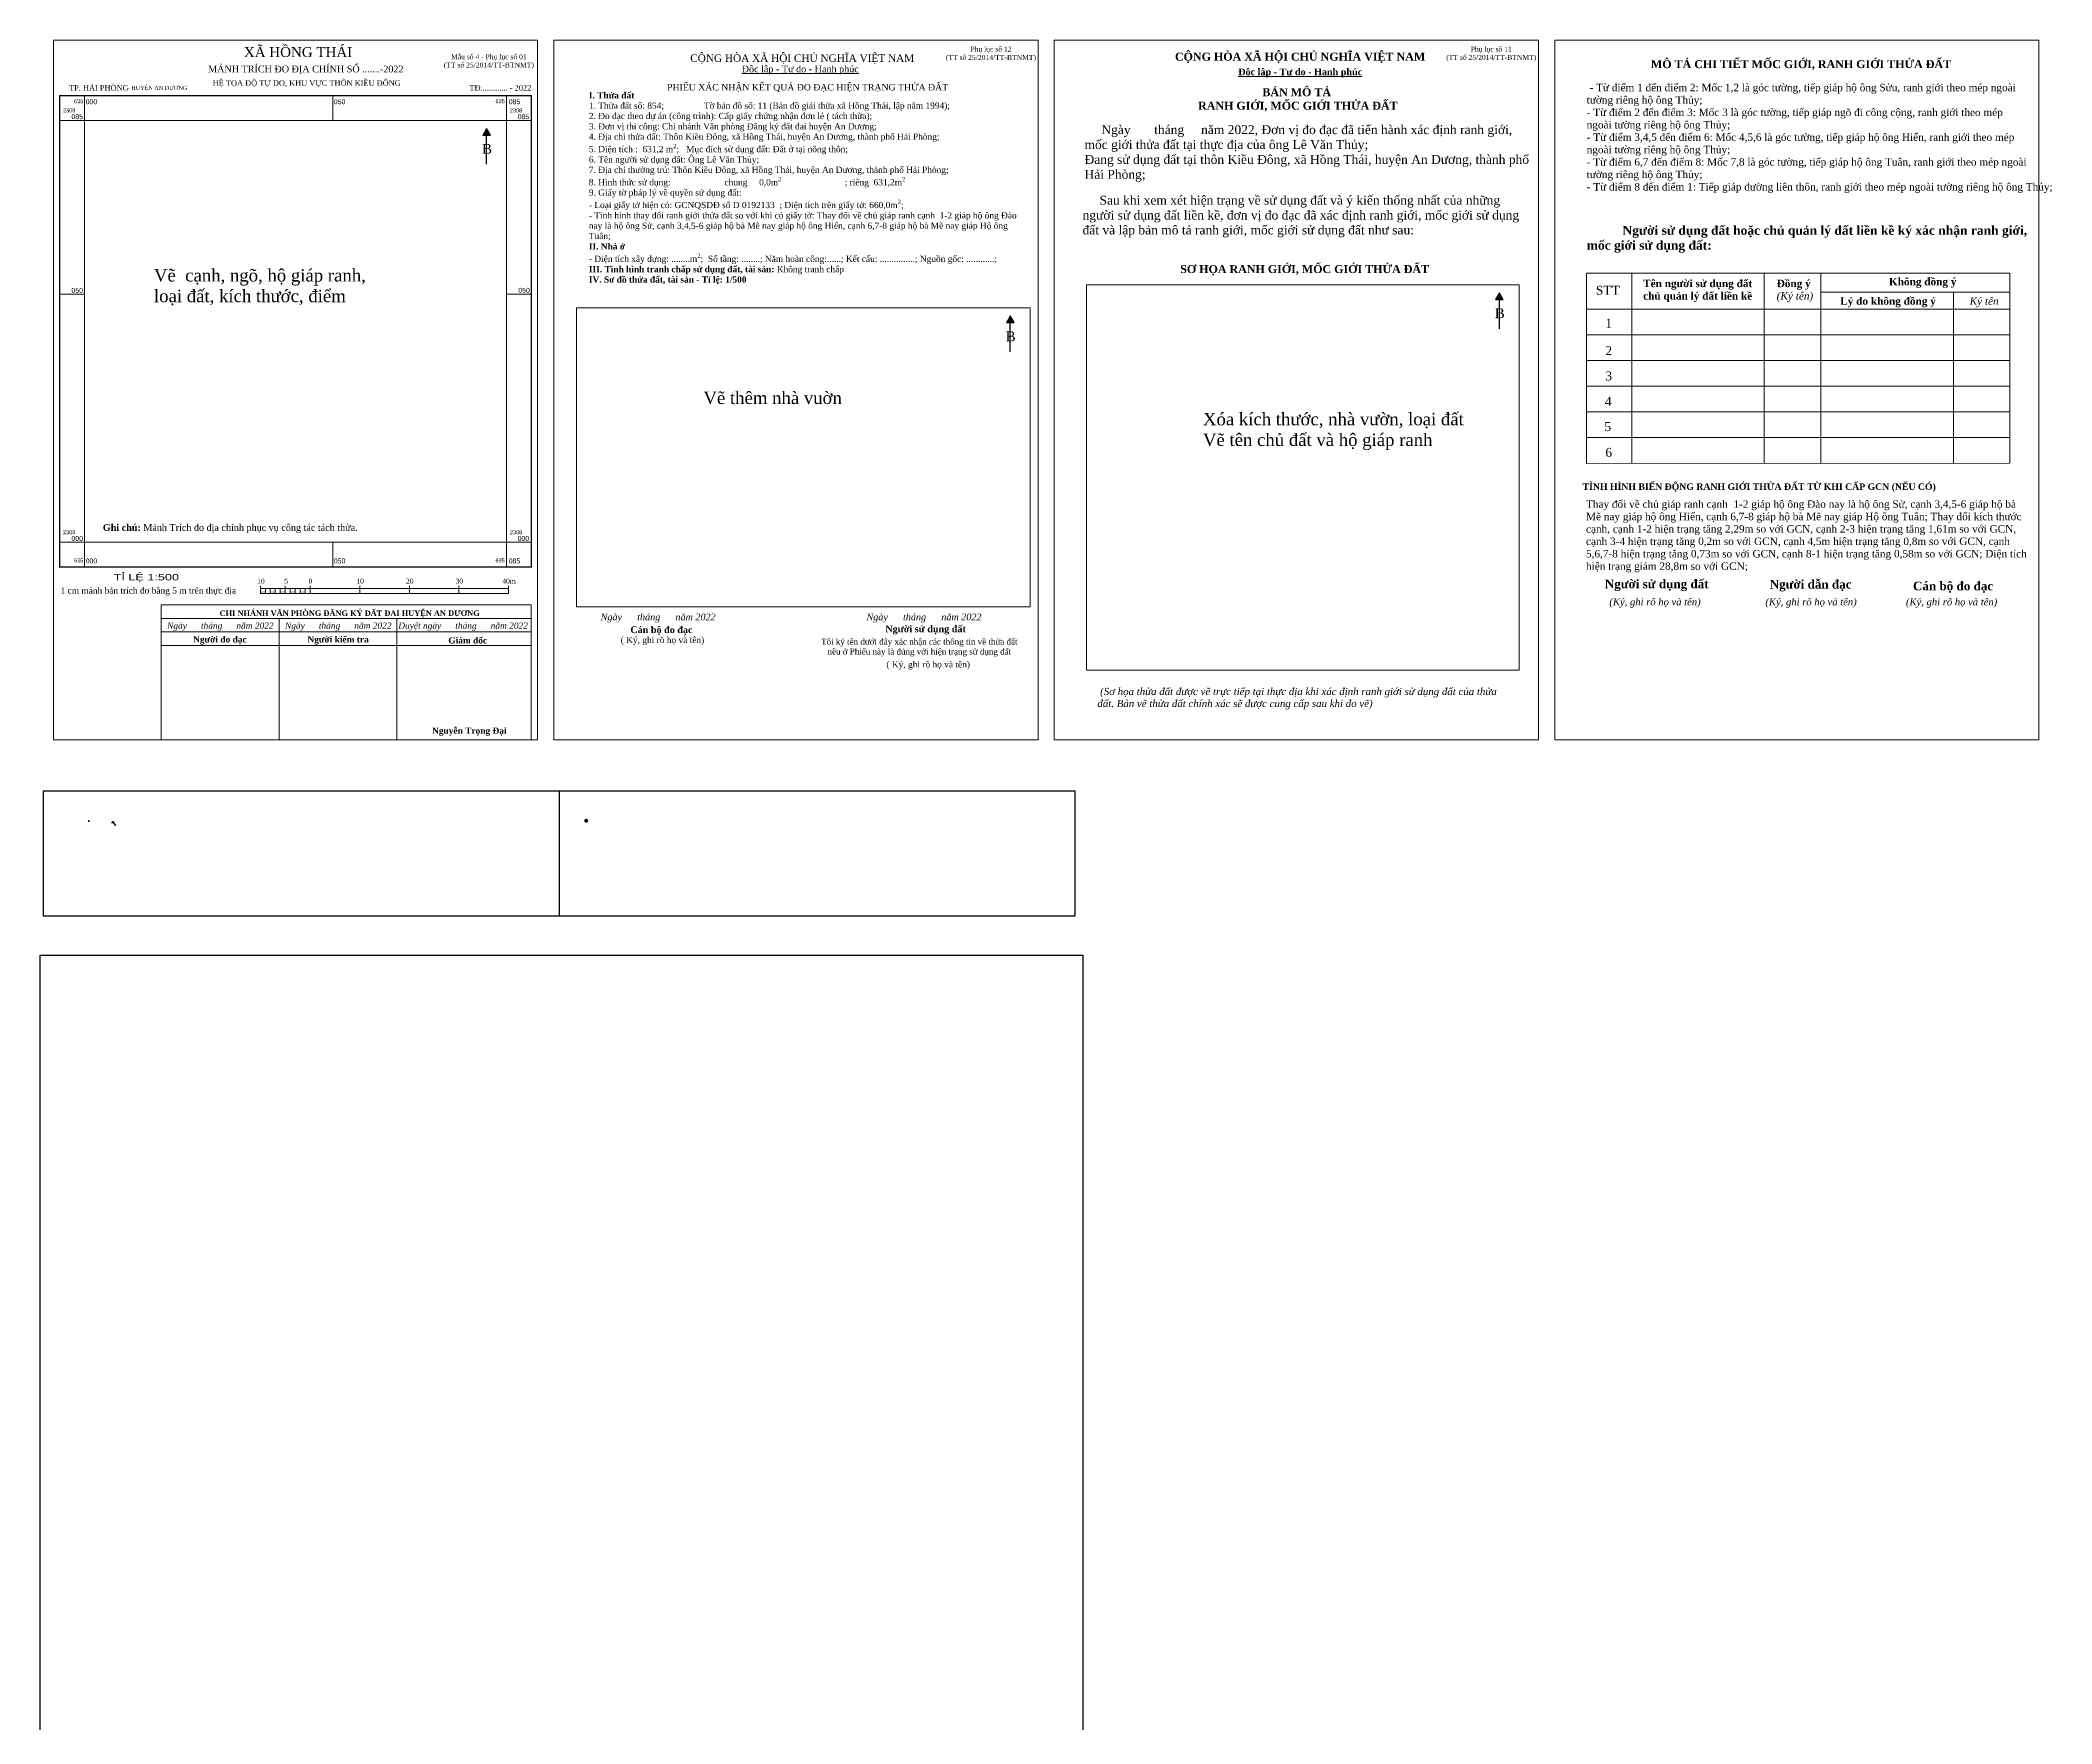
# Model space of a CAD drawing. Header units: metres. Extents: x -163 to 405, y -197 to 481.
# Drawn here: x 0 to 405.2, y 142.1 to 481.3 of the extents above; entities that cross this region are included whole.
import ezdxf
from ezdxf.enums import TextEntityAlignment as Align

# ---------------------------------------------------------------- set-up
doc = ezdxf.new("R2010")
doc.units = ezdxf.units.M
doc.header["$LTSCALE"] = 0.2
doc.linetypes.add('HIDDEN', pattern=[9.525, 6.35, -3.175])
doc.layers.add('S_NetBao', color=7, linetype='Continuous', lineweight=20)
doc.layers.add('Đỏ', color=1, linetype='HIDDEN', lineweight=13)
doc.styles.add('1', font='times.ttf')
doc.styles.add('Free', font='times.ttf')
doc.styles.get("Standard").update_dxf_attribs({"font": 'times.ttf', "height": 2.5})
doc.dimstyles.new('MTEN', dxfattribs={"dimtxt": 0.75, "dimasz": 0.5, "dimexe": 1.25, "dimexo": 0.625, "dimgap": 0.2, "dimtad": 1, "dimtxsty": '1', "dimblk": 'OPEN90', "dimcen": 2.5, "dimse1": 1, "dimse2": 1, "dimsd1": 1, "dimsd2": 1, "dimadec": 0, "dimazin": 0, "dimtfac": 1, "dimtmove": 0, "dimatfit": 3, "dimldrblk": 'OPEN90', "dimfxl": 1, "dimarcsym": 0})

# ---------------------------------------------------------------- blocks, each defined once
blk = doc.blocks.new('Moc')
at = {"layer": 'Đỏ', "lineweight": 13}
h = blk.add_hatch(color=6, dxfattribs=at)
edge = h.paths.add_edge_path()
edge.add_arc((0, 0), 0.25, 0, 360)
blk = doc.blocks.new('_Open90')
at = {"color": 0, "linetype": 'ByBlock', "lineweight": -2}
for p, q in [((0, 0), (-1, 0)), ((-0.5, 0.5), (0, 0)), ((0, 0), (-0.5, -0.5))]:
    blk.add_line(p, q, dxfattribs=at)

msp = doc.modelspace()

# ---------------------------------------------------------------- hatches: boundary and pattern name
at = {"linetype": 'Continuous'}
h = msp.add_hatch(color=256, dxfattribs=at)
h.paths.add_polyline_path([(89.92, 463.58), (89.14, 462.23), (89.92, 462.23)])
h.paths.add_polyline_path([(89.92, 462.23), (90.71, 462.23), (89.92, 463.58)])
h = msp.add_hatch(color=256, dxfattribs=at)
h.paths.add_polyline_path([(293.93, 430.45), (293.14, 429.1), (293.93, 429.1)])
h.paths.add_polyline_path([(293.93, 429.1), (294.71, 429.1), (293.93, 430.45)])
h = msp.add_hatch(color=256, dxfattribs=at)
h.paths.add_polyline_path([(195.4, 425.79), (194.62, 424.43), (195.4, 424.43)])
h.paths.add_polyline_path([(195.4, 424.43), (196.19, 424.43), (195.4, 425.79)])
at = {"linetype": 'Continuous', "lineweight": 13}
h = msp.add_hatch(color=256, dxfattribs=at)
h.paths.add_polyline_path([(45.35, 370.38), (44.35, 370.38), (44.35, 369.88), (45.35, 369.88)])
h.paths.add_polyline_path([(47.35, 370.38), (46.35, 370.38), (46.35, 369.88), (47.35, 369.88)])
h.paths.add_polyline_path([(49.35, 370.38), (48.35, 370.38), (48.35, 369.88), (49.35, 369.88)])
h.paths.add_polyline_path([(51.35, 370.38), (50.35, 370.38), (50.35, 369.88), (51.35, 369.88)])
h.paths.add_polyline_path([(53.35, 370.38), (52.35, 370.38), (52.35, 369.88), (53.35, 369.88)])

# ---------------------------------------------------------------- linework, layer by layer
at = {"color": 7, "lineweight": 13}
for p, q in [((8.92, 465.18), (8.92, 470.18)), ((58.92, 465.18), (58.92, 470.18)), ((93.92, 465.18), (93.92, 470.18)), ((8.92, 465.18), (3.92, 465.18)), ((98.92, 465.18), (93.92, 465.18)), ((8.92, 430.18), (3.92, 430.18)), ((98.92, 430.18), (93.92, 430.18)), ((8.92, 380.18), (3.92, 380.18)), ((8.92, 375.18), (8.92, 380.18)), ((58.92, 375.18), (58.92, 380.18)), ((93.92, 375.18), (93.92, 380.18)), ((98.92, 380.18), (93.92, 380.18))]:
    msp.add_line(p, q, dxfattribs=at)
at = {"color": 7, "linetype": 'ByBlock', "lineweight": 13}
for p, q in [((89.92, 463.58), (89.14, 462.23)), ((89.92, 463.58), (90.71, 462.23)), ((293.93, 430.45), (293.14, 429.1)), ((293.93, 430.45), (294.71, 429.1)), ((195.4, 425.79), (194.62, 424.43)), ((195.4, 425.79), (196.19, 424.43))]:
    msp.add_line(p, q, dxfattribs=at)
at = {"linetype": 'Continuous'}
for p, q in [((89.14, 462.23), (90.71, 462.23)), ((293.14, 429.1), (294.71, 429.1)), ((194.62, 424.43), (196.19, 424.43))]:
    msp.add_line(p, q, dxfattribs=at)
at = {"color": 7, "linetype": 'ByBlock', "lineweight": 30}
for p, q in [((89.92, 456.34), (89.92, 463.58)), ((293.93, 423.2), (293.93, 430.45)), ((195.4, 418.54), (195.4, 425.79))]:
    msp.add_line(p, q, dxfattribs=at)
at = {"color": 7, "linetype": 'Continuous', "lineweight": 13}
for p, q in [((320.61, 434.42), (320.61, 396.09)), ((347.29, 434.42), (347.29, 396.09)), ((358.68, 434.42), (358.68, 396.09)), ((396.76, 434.42), (396.76, 396.09)), ((358.68, 430.59), (396.76, 430.59)), ((385.37, 430.59), (385.37, 396.09)), ((311.49, 427.17), (396.76, 427.17)), ((311.49, 421.99), (396.76, 421.99)), ((311.49, 416.81), (396.76, 416.81)), ((311.49, 411.63), (396.76, 411.63)), ((311.49, 406.45), (396.76, 406.45)), ((311.49, 401.27), (396.76, 401.27))]:
    msp.add_line(p, q, dxfattribs=at)
at = {"linetype": 'Continuous', "lineweight": 13}
for p, q in [((93.92, 380.18), (93.92, 375.18)), ((93.92, 380.18), (93.92, 375.18)), ((93.92, 380.18), (98.92, 380.18)), ((44.35, 369.88), (44.35, 371.38)), ((44.35, 370.88), (94.35, 370.88)), ((44.35, 369.88), (94.35, 369.88)), ((45.35, 369.88), (45.35, 370.88)), ((46.35, 369.88), (46.35, 370.88)), ((47.35, 369.88), (47.35, 370.88)), ((48.35, 369.88), (48.35, 370.88)), ((49.35, 369.88), (49.35, 371.38)), ((49.35, 369.88), (49.35, 370.88)), ((50.35, 369.88), (50.35, 370.88)), ((51.35, 369.88), (51.35, 370.88)), ((52.35, 369.88), (52.35, 370.88)), ((53.35, 369.88), (53.35, 370.88)), ((54.35, 369.88), (54.35, 371.38)), ((54.35, 369.88), (54.35, 370.88)), ((64.35, 369.88), (64.35, 371.38)), ((74.35, 369.88), (74.35, 371.38)), ((84.35, 369.88), (84.35, 371.38)), ((94.35, 369.88), (94.35, 371.38))]:
    msp.add_line(p, q, dxfattribs=at)
at = {"linetype": 'Continuous', "lineweight": 15}
for p, q in [((24.36, 367.53), (24.36, 340.34)), ((24.36, 367.53), (98.92, 367.53)), ((24.36, 364.81), (98.92, 364.81)), ((48.11, 364.81), (48.11, 340.34)), ((71.86, 364.81), (71.86, 340.34)), ((98.92, 367.53), (98.92, 340.34)), ((24.36, 362.09), (98.92, 362.09)), ((98.92, 359.38), (24.36, 359.38)), ((24.36, 340.34), (98.92, 340.34))]:
    msp.add_line(p, q, dxfattribs=at)
for p, q in [((0.67, 330.08), (208.42, 330.08)), ((0.67, 304.85), (0.67, 330.08)), ((104.55, 330.08), (104.55, 304.85)), ((208.42, 330.08), (208.42, 304.85)), ((208.42, 304.85), (0.67, 304.85))]:
    msp.add_line(p, q)
at = {"color": 7, "lineweight": 13, "const_width": 0.25}
msp.add_lwpolyline([(3.92, 375.18), (98.92, 375.18), (98.92, 470.18), (3.92, 470.18)], close=True, dxfattribs=at)
at = {"color": 7, "lineweight": 13}
for points in [[(8.92, 380.18), (93.92, 380.18), (93.92, 465.18), (8.92, 465.18)], [(311.44, 434.42), (396.76, 434.42), (396.76, 396.09), (311.44, 396.03)], [(210.76, 432.05), (297.92, 432.05), (297.92, 354.39), (210.76, 354.39)], [(108.03, 427.38), (199.4, 427.38), (199.4, 367.19), (108.03, 367.19)]]:
    msp.add_lwpolyline(points, close=True, dxfattribs=at)
msp.add_lwpolyline([(0, 0), (0, 297), (210, 297), (210, 0), (0, 0)], close=True)
at = {"layer": 'Defpoints', "linetype": 'Continuous', "lineweight": 13}
for points in [[(2.67, 340.34), (100.17, 340.34), (100.17, 481.34), (2.67, 481.34)], [(103.49, 340.34), (200.99, 340.34), (200.99, 481.34), (103.49, 481.34)], [(204.27, 340.34), (301.77, 340.34), (301.77, 481.34), (204.27, 481.34)], [(305.09, 340.33), (402.59, 340.33), (402.59, 481.33), (305.09, 481.33)]]:
    msp.add_lwpolyline(points, close=True, dxfattribs=at)

# ---------------------------------------------------------------- block references
at = {"color": 7, "linetype": 'Continuous', "lineweight": 0}
for p, xscale, yscale, zscale in [((9.79, 324, 23.77), 0.8000000000000114, 0.8000000000000114, 0.8000000000000114), ((109.98, 324.05, 4), 1.600000000000023, 1.600000000000023, 1.600000000000023)]:
    msp.add_blockref('Moc', p, dxfattribs=dict(at, xscale=xscale, yscale=yscale, zscale=zscale))

# ---------------------------------------------------------------- texts
at = {"color": 2, "linetype": 'Continuous', "lineweight": 13, "style": 'Free'}
for s, height, p in [('XÃ HỒNG THÁI', 2, (41.03, 478.95, 0.31)), ('HỆ TỌA ĐỘ TỰ DO, KHU VỰC THÔN KIỀU ĐÔNG', 1.1, (34.74, 472.71, 0.31))]:
    msp.add_text(s, height=height, dxfattribs=at).set_placement(p, align=Align.MIDDLE_LEFT)
at = {"color": 7, "lineweight": 13, "style": 'Free'}
for s, height, p in [('CỘNG HÒA XÃ HỘI CHỦ NGHĨA VIỆT NAM', 1.5, (130.93, 476.98)), ('%%UĐộc lập - Tự do - Hạnh phúc', 1.35, (141.3, 474.88)), ('PHIẾU XÁC NHẬN KẾT QUẢ ĐO ĐẠC HIỆN TRẠNG THỬA ĐẤT', 1.3, (126.27, 471.22)), ('B', 2, (88.99, 458.45)), ('B', 2, (292.99, 425.32)), ('B', 2, (194.47, 420.66)), ('1 cm mảnh bản trích đo bằng 5 m trên thực địa', 1.25, (4.1, 369.83)), ('( Ký, ghi rõ họ và tên)', 1.25, (116.93, 359.86)), ('( Ký, ghi rõ họ và tên)', 1.25, (170.45, 354.94))]:
    msp.add_text(s, height=height, dxfattribs=at).set_placement(p)
at = {"color": 7, "linetype": 'Continuous', "lineweight": 13, "style": 'Free'}
for s, height, p in [('MẢNH TRÍCH ĐO ĐỊA CHÍNH SỐ .......-2022 ', 1.35, (33.82, 475.54, 0.28)), ('TP. HẢI PHÒNG', 1.1, (5.81, 471.74, 0.25)), (' - HUYỆN AN DƯƠNG', 0.81, (17.32, 471.74, 0.25)), ('TĐ............. - 2022', 1.1, (86.46, 471.74, 0.25))]:
    msp.add_text(s, height=height, dxfattribs=at).set_placement(p, align=Align.MIDDLE_LEFT)
at = {"color": 7, "lineweight": 13, "style": 'Free'}
for s, height, p in [('STT', 1.795, (313.36, 430.95)), ('1', 1.8, (315.27, 424.32)), ('2', 1.8, (315.27, 418.78)), ('3', 1.8, (315.27, 413.68)), ('4', 1.8, (315.17, 408.57)), ('5', 1.8, (315.07, 403.48)), ('6', 1.8, (315.27, 398.29))]:
    msp.add_text(s, height=height, dxfattribs=at).set_placement(p, align=Align.MIDDLE_LEFT)
at = {"color": 7, "linetype": 'Continuous', "lineweight": 13, "attachment_point": 5, "style": 'Free'}
for s, insert, char_height in [('\\A1;Mẫu số 4 - Phụ lục số 01\\P(TT số 25/2014/TT-BTNMT)', (90.37, 477.01), 1), ('\\A1;Phụ lục số 12\\P(TT số 25/2014/TT-BTNMT)', (191.51, 478.55), 1), ('\\A1;Phụ lục số 11\\P(TT số 25/2014/TT-BTNMT)', (292.28, 478.55), 1), ('\\A1;{\\f.VnArial|b0|i0|c0|p34;2308}', (5.84, 467.19), 0.8), ('\\A1;{\\f.VnArial|b0|i0|c0|p34;085}', (7.46, 465.93), 1), ('\\A1;{\\f.VnArial|b0|i0|c0|p34;635}', (7.73, 469.04), 0.8), ('\\A1;{\\f.VnArial|b0|i0|c0|p34;000}', (10.31, 468.94), 1), ('\\A1;{\\f.VnArial|b0|i0|c0|p34;050}', (60.31, 468.94), 1), ('\\A1;{\\f.VnArial|b0|i0|c0|p34;635}', (92.64, 469.04), 0.8), ('\\A1;{\\f.VnArial|b0|i0|c0|p34;085}', (95.53, 468.94), 1), ('\\A1;{\\f.VnArial|b0|i0|c0|p34;2308}', (95.84, 467.19), 0.8), ('\\A1;{\\f.VnArial|b0|i0|c0|p34;085}', (97.33, 465.93), 1), ('\\A1;{\\f.VnArial|b0|i0|c0|p34;050}', (7.46, 430.93), 1), ('\\A1;{\\f.VnArial|b0|i0|c0|p34;050}', (97.46, 430.93), 1), ('\\A1;{\\f.VnArial|b0|i0|c0|p34;2308}', (5.84, 382.19), 0.8), ('\\A1;{\\f.VnArial|b0|i0|c0|p34;000}', (7.46, 380.93), 1), ('\\A1;{\\f.VnArial|b0|i0|c0|p34;2308}', (95.84, 382.19), 0.8), ('\\A1;{\\f.VnArial|b0|i0|c0|p34;000}', (97.33, 380.93), 1), ('\\A1;{\\f.VnArial|b0|i0|c0|p34;635}', (7.73, 376.51), 0.8), ('\\A1;{\\f.VnArial|b0|i0|c0|p34;000}', (10.31, 376.4), 1), ('\\A1;{\\f.VnArial|b0|i0|c0|p34;050}', (60.31, 376.4), 1), ('\\A1;{\\f.VnArial|b0|i0|c0|p34;635}', (92.64, 376.51), 0.8), ('\\A1;{\\f.VnArial|b0|i0|c0|p34;085}', (95.53, 376.4), 1), ('\\A1;{\\fTimes New Roman|b0|i1|c0|p18;Ngày      tháng      năm 2022}', (124.47, 364.9), 1.35), ('\\A1;{\\fTimes New Roman|b0|i1|c0|p18;Ngày      tháng      năm 2022}', (178.02, 364.9), 1.35), ('\\A1;{\\fTimes New Roman|b1|i0|c0|p18;Cán bộ đo đạc}', (125.13, 362.34), 1.35), ('\\A1;{\\fTimes New Roman|b1|i0|c0|p18;Người sử dụng đất}', (178.34, 362.49), 1.35)]:
    msp.add_mtext(s, dxfattribs=dict(at, insert=insert, char_height=char_height))
at = {"color": 7, "lineweight": 13, "style": 'Free'}
for s, insert, char_height, width, attachment_point in [('{\\fTimes New Roman|b1|i0|c0|p18;\\C0;CỘNG HÒA XÃ HỘI CHỦ NGHĨA VIỆT NAM}', (228.57, 478.83), 1.6, 50.9984, 1), ('{\\fArial|b0|i0|c0|p34;\\W1.4;TỈ LỆ 1:\\fArial|b0|i0|c163|p34;5\\fArial|b0|i0|c0|p34;00}', (21.37, 373.78), 1.3, 20.0239, 2), ('{\\fTimes New Roman|b0|i0|c163|p18;1}0', (44.46, 372.34), 1, 4.3869, 5), ('{\\fTimes New Roman|b0|i0|c163|p18;5} ', (49.52, 372.34), 1, 4.3869, 5), ('0 ', (54.43, 372.34), 1, 4.3869, 5), ('10 ', (64.43, 372.34), 1, 4.3869, 5), ('20 ', (74.43, 372.34), 1, 4.3869, 5), ('30 ', (84.43, 372.34), 1, 4.3869, 5), ('40m ', (94.43, 372.34), 1, 4.3869, 5)]:
    msp.add_mtext(s, dxfattribs=dict(at, insert=insert, char_height=char_height, width=width, attachment_point=attachment_point))
at = {"color": 7, "lineweight": 13, "attachment_point": 1}
for s, insert, char_height, width in [('{\\fTimes New Roman|b1|i0|c0|p18;\\L\\C0;Độc lập - Tự do - Hạnh phúc}', (241.32, 475.64), 1.35, 30.2003), ('{\\fTimes New Roman|b1|i0|c0|p18;\\C0;MÔ TẢ CHI TIẾT MỐC GIỚI, RANH GIỚI THỬA ĐẤT}', (324.45, 477.32), 1.6, 74.3745), ('{\\fTimes New Roman|b1|i0|c0|p18;\\C0;BẢN MÔ TẢ}', (246.19, 471.66), 1.6, 74.3745), ('{\\fTimes New Roman|b1|i0|c0|p18;RANH GIỚI, MỐC GIỚI THỬA ĐẤT}', (233.23, 468.94), 1.6, 47.5392), ('{\\fTimes New Roman|b1|i0|c0|p18;SƠ HỌA RANH GIỚI, MỐC GIỚI THỬA ĐẤT}', (229.63, 436.02), 1.6, 54.9569), ('{\\fTimes New Roman|b1|i0|c0|p18;TÌNH HÌNH BIẾN ĐỘNG RANH GIỚI THỬA ĐẤT TỪ KHI CẤP GCN (NẾU CÓ)}', (310.69, 392.03), 1.3, 85.2301), ('{\\fTimes New Roman|b1|i0|c0|p18;Người sử dụng đất}', (315.16, 372.65), 1.7407, 21.2302), ('{\\fTimes New Roman|b1|i0|c0|p18;   Người dẫn đạc}', (346.4, 372.58), 1.7407, 21.2302), ('{\\fTimes New Roman|b0|i1|c0|p18;(Ký, ghi rõ họ và tên)}', (316.08, 368.87), 1.4143, 20.5577), ('{\\fTimes New Roman|b0|i1|c0|p18;(Ký, ghi rõ họ và tên)}', (347.51, 368.87), 1.4143, 20.5577), ('{\\fTimes New Roman|b0|i1|c0|p18;(Ký, ghi rõ họ và tên)}', (375.82, 368.87), 1.4143, 20.5577), ('{\\fTimes New Roman|b1|i0|c0|p18;    Cán bộ đo đạc}', (374.61, 372.23), 1.7407, 21.2302)]:
    msp.add_mtext(s, dxfattribs=dict(at, insert=insert, char_height=char_height, width=width))
at = {"color": 7, "linetype": 'Continuous', "lineweight": 13, "style": 'Free'}
for s, insert, char_height, width, attachment_point in [('\\A1;{\\fTimes New Roman|b1|i0|c0|p18;I. Thửa đất\\P}1. Thửa đất số: 854;                 Tờ bản đồ số: 11 (Bản đồ giải thửa xã Hồng Thái, lập năm 1994);    \\P2. Đo đạc theo dự án (công trình): Cấp giấy chứng nhận đơn lẻ ( tách thửa);     \\P3. Đơn vị thi công: Chi nhánh Văn phòng Đăng ký đất đai huyện An Dương;   \\P4. Địa chỉ thửa đất: Thôn Kiều Đông, xã Hồng Thái, huyện An Dương, thành phố Hải Phòng;  \\P5. Diện tích :  631,2 m{\\H0.7x;\\S2^ ;};   Mục đích sử dụng đất: Đất ở tại nông thôn; \\P6. Tên người sử dụng đất: Ông Lê Văn Thủy;\\P7. Địa chỉ thường trú: Thôn Kiều Đông, xã Hồng Thái, huyện An Dương, thành phố Hải Phòng;  \\P8. Hình thức sử dụng:                       chung     0,0m{\\H0.7x;\\S2^ ;}                           ; riêng  631,2m{\\H0.7x;\\S2^ ;}   \\P9. Giấy tờ pháp lý về quyền sử dụng đất:   \\P- Loại giấy tờ hiện có: GCNQSDĐ số D 0192133  ; Diện tích trên giấy tờ: 660,0m{\\H0.7x;\\S2^ ;};\\P- Tình hình thay đổi ranh giới thửa đất so với khi có giấy tờ: Thay đổi về chủ giáp ranh cạnh  1-2 giáp hộ ông Đào nay là hộ ông Sử, cạnh 3,4,5-6 giáp hộ bà Mẽ nay giáp hộ ông Hiển, cạnh 6,7-8 giáp hộ bà Mẽ nay giáp Hộ ông Tuân;\\P{\\fTimes New Roman|b1|i0|c0|p18;II. Nhà ở\\P}- Diện tích xây dựng: ........m{\\H0.7x;\\S2^ ;}; {\\H1.0003x; Số tầng: ........; Năm hoàn công:......; Kết cấu: ...............; Nguồn gốc: ............;} \\P{\\fTimes New Roman|b1|i0|c0|p18;III. Tình hình tranh chấp sử dụng đất, tài sản:} Không tranh chấp\\P{\\fTimes New Roman|b1|i0|c0|p18;IV. Sơ đồ thửa đất, tài sản - Tỉ lệ: 1/500}', (110.51, 470.87), 1.25, 86.5393, 1), ('\\A1; - {\\fTimes New Roman|b0|i0|c163|p18;Từ điểm 1 đến điểm 2: Mốc 1},2 là góc tường{\\fTimes New Roman|b0|i0|c163|p18;,} tiếp giáp hộ ông Sửu, {\\fTimes New Roman|b0|i0|c163|p18;ranh giới theo} mép ngoài tường riêng hộ ông Thủy;\\P- {\\fTimes New Roman|b0|i0|c163|p18;Từ điểm }2{\\fTimes New Roman|b0|i0|c163|p18; đến điểm }3{\\fTimes New Roman|b0|i0|c163|p18;: Mốc }3{\\fTimes New Roman|b0|i0|c163|p18; là }góc tường{\\fTimes New Roman|b0|i0|c163|p18;, }tiếp giáp ngõ đi công cộng, {\\fTimes New Roman|b0|i0|c163|p18;ranh giới }theo mép ngoài tường riêng hộ ông Thủy{\\fTimes New Roman|b0|i0|c163|p18;;}\\P- {\\fTimes New Roman|b0|i0|c163|p18;Từ điểm }3,4,5{\\fTimes New Roman|b0|i0|c163|p18; đến điểm }6{\\fTimes New Roman|b0|i0|c163|p18;: Mốc }4,5,6{\\fTimes New Roman|b0|i0|c163|p18; là }góc tường{\\fTimes New Roman|b0|i0|c163|p18;, }tiếp giáp hộ ông Hiển, ranh giới theo mép ngoài tường riêng hộ ông Thủy{\\fTimes New Roman|b0|i0|c163|p18;;}\\P- {\\fTimes New Roman|b0|i0|c163|p18;Từ điểm }6,7{\\fTimes New Roman|b0|i0|c163|p18; đến điểm }8{\\fTimes New Roman|b0|i0|c163|p18;: Mốc }7,8{\\fTimes New Roman|b0|i0|c163|p18; là }góc tường{\\fTimes New Roman|b0|i0|c163|p18;, }tiếp giáp hộ ông Tuân, {\\fTimes New Roman|b0|i0|c163|p18;ranh giới }theo mép ngoài tường riêng hộ ông Thủy{\\fTimes New Roman|b0|i0|c163|p18;;}\\P- {\\fTimes New Roman|b0|i0|c163|p18;Từ điểm }8{\\fTimes New Roman|b0|i0|c163|p18; đến điểm }1{\\fTimes New Roman|b0|i0|c163|p18;: }Tiếp giáp đường liên thôn, {\\fTimes New Roman|b0|i0|c163|p18;ranh giới }theo mép ngoài tường riêng hộ ông Thủy{\\fTimes New Roman|b0|i0|c163|p18;;}', (311.51, 472.56), 1.5, 88.8384, 1), ('\\A1;{\\fTimes New Roman|b0|i0|c163|p18;     Sau khi xem xét hiện trạng về sử dụng đất và ý kiến }thống nhất {\\fTimes New Roman|b0|i0|c163|p18;của }những người sử dụng đất liền kề, đơn vị đo đạc đã xác định ranh giới, mốc giới sử dụng đất và lập bản mô tả ranh giới, mốc giới sử dụng đất như sau:', (209.96, 445.81), 1.8, 89.6292, 4), ('\\A1;{\\fTimes New Roman|b1|i0|c0|p18;^INgười sử dụng đất hoặc chủ quản lý đất liền kề ký xác nhận ranh giới, mốc giới sử dụng đất:}', (311.51, 441.23), 1.8, 88.8384, 4), ('\\A1;{\\fTimes New Roman|b1|i0|c0|p18;Không đồng ý}', (372.4, 432.44), 1.5, 24.5471, 4), ('\\A1;{\\fTimes New Roman|b1|i0|c0|p18;Tên người sử dụng đất chủ quản lý đất liền kề}', (322.88, 430.83), 1.5, 24.5471, 4), ('\\A1;{\\fTimes New Roman|b1|i0|c0|p18;Đồng ý\\P\\fTimes New Roman|b0|i1|c0|p18;(Ký tên)}', (349.78, 430.83), 1.5, 24.5471, 4), ('\\A1;{\\fTimes New Roman|b1|i0|c0|p18;Lý do không đồng ý}', (362.58, 428.53), 1.5, 24.5471, 4), ('\\A1;{\\fTimes New Roman|b0|i1|c0|p18;Ký tên}', (388.65, 428.53), 1.5, 24.5471, 4), ('\\A1;Thay đổi về chủ giáp ranh cạnh  1-2 giáp hộ ông Đào nay là hộ ông Sử, cạnh 3,4,5-6 giáp hộ bà Mẽ nay giáp hộ ông Hiển, cạnh 6,7-8 giáp hộ bà Mẽ nay giáp Hộ ông Tuân; Thay đổi kích thước cạnh, cạnh 1-2 hiện trạng tăng 2,29m so với GCN, cạnh 2-3 hiện trạng tăng 1,61m so với GCN, cạnh 3-4 hiện trạng tăng 0,2m so với GCN, cạnh 4,5m hiện trạng tăng 0,8m so với GCN, cạnh 5,6,7-8 hiện trạng tăng 0,73m so với GCN, cạnh 8-1 hiện trạng tăng 0,58m so với GCN; Diện tích hiện trạng giảm 28,8m so với GCN;', (311.37, 388.62), 1.5, 88.8384, 1), ('\\A1;Tôi ký tên dưới đây xác nhận các thông tin về thửa đất nêu ở Phiếu này là đúng với hiện trạng sử dụng đất', (177.08, 358.95), 1.2, 39.5686, 5), ('\\A1;{\\fTimes New Roman|b0|i1|c0|p18; (Sơ họa thửa đất được vẽ trực tiếp tại thực địa khi xác định ranh giới sử dụng đất của thửa đất. Bản vẽ thửa đất chính xác sẽ được cung cấp sau khi đo vẽ)}', (212.95, 348.66), 1.45, 82.388, 4)]:
    msp.add_mtext(s, dxfattribs=dict(at, insert=insert, char_height=char_height, width=width, attachment_point=attachment_point))
at = {"linetype": 'Continuous', "lineweight": 13, "insert": (210.35, 458.52), "char_height": 1.8, "width": 89.4432, "attachment_point": 4, "style": 'Free'}
msp.add_mtext('\\A1;{\\fTimes New Roman|b0|i0|c163|p18;     Ngày       tháng     năm 2022, }Đơn vị đo đạc{\\fTimes New Roman|b0|i0|c163|p18; đã tiến hành xác định ranh giới, mốc giới thửa đất tại thực địa của} {\\C7;ông Lê Văn Thủy;\\P}Đang sử dụng đất tại t{\\C7;hôn Kiều Đông, xã Hồng Thái, huyện An Dương, thành phố Hải Phòng; }', dxfattribs=at)
at = {"char_height": 2.5, "attachment_point": 1, "style": 'Free'}
for s, width, heights, insert in [('Vẽ  cạnh, ngõ, hộ giáp ranh, loại đất, kích thước, điểm', 46.8117, [0], (22.91, 435.22)), ('Vẽ thêm nhà vuờn', 35.8244, [0], (133.59, 410.53)), ('Xóa kích thước, nhà vườn, loại đất\\PVẽ tên chủ đất và hộ giáp ranh', 57.7155, [23.22], (234.21, 406.24))]:
    msp.add_mtext_dynamic_manual_height_columns(s, width=width, gutter_width=12.5, heights=heights, dxfattribs=dict(at, insert=insert))
at = {"color": 2, "linetype": 'Continuous', "lineweight": 13, "insert": (12.61, 383.82), "char_height": 1.35, "attachment_point": 1, "style": 'Free'}
msp.add_mtext('\\A1;{\\fTimes New Roman|b1|i0|c0|p18;Ghi chú:} Mảnh Trích đo địa chính phục vụ công tác tách thửa.', dxfattribs=at)
at = {"color": 7, "linetype": 'Continuous', "lineweight": 15, "attachment_point": 5, "style": 'Free'}
for s, insert, char_height in [('\\A1;{\\fTimes New Roman|b1|i0|c0|p18;CHI NHÁNH VĂN PHÒNG ĐĂNG KÝ ĐẤT ĐAI HUYỆN AN DƯƠNG}', (62.33, 365.71), 1.1), ('\\A1;{\\fTimes New Roman|b0|i1|c0|p18;Ngày      tháng      năm 2022}', (36.28, 363.16), 1.25), ('\\A1;{\\fTimes New Roman|b1|i0|c0|p18;Người đo đạc}', (36.19, 360.39), 1.25), ('\\A1;{\\fTimes New Roman|b0|i1|c0|p18;Ngày      tháng      năm 2022}', (60.03, 363.16), 1.25), ('\\A1;{\\fTimes New Roman|b1|i0|c0|p18;Người kiểm tra}', (60, 360.39), 1.25), ('\\A1;{\\fTimes New Roman|b0|i1|c0|p18;Duyệt ngày      tháng      năm 2022}', (85.18, 363.16), 1.25), ('\\A1;{\\fTimes New Roman|b1|i0|c0|p18;Giám đốc}', (86.11, 360.39), 1.25), ('\\A1;{\\fTimes New Roman|b1|i0|c0|p18;Nguyễn Trọng Đại}', (86.43, 341.99), 1.25)]:
    msp.add_mtext(s, dxfattribs=dict(at, insert=insert, char_height=char_height))

# ---------------------------------------------------------------- leaders
at = {"layer": 'S_NetBao', "linetype": 'Continuous', "lineweight": 30}
msp.add_leader([(14.53, 323.91), (15.18, 323.02)], dimstyle='MTEN', override={"dimgap": 0.2, "dimtad": 0}, dxfattribs=at)

doc.saveas('drawing.dxf')
